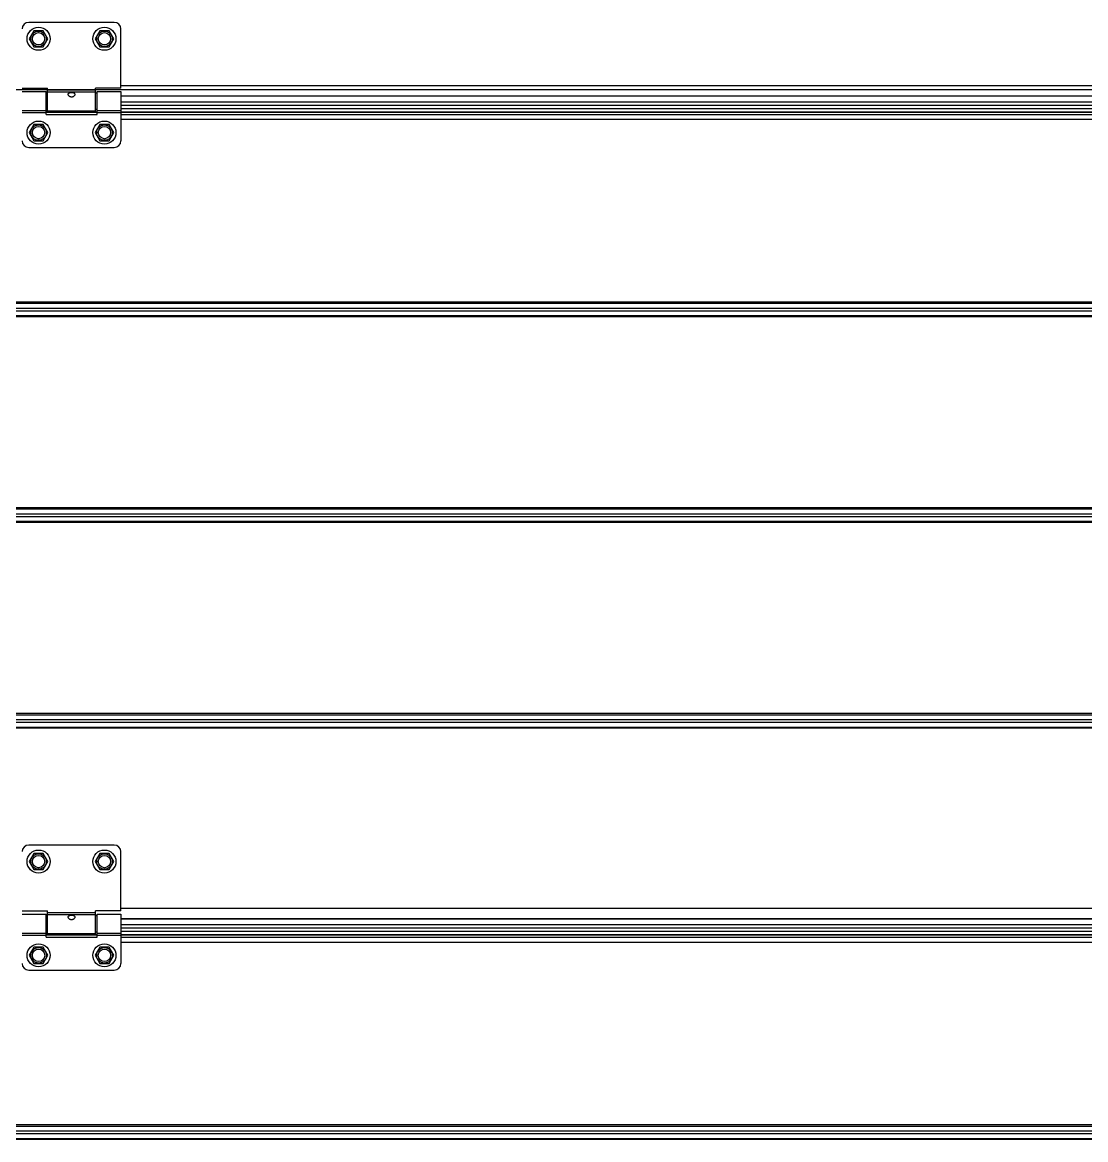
# Model space of a CAD drawing. Header units: millimetres. Extents: x 21899 to 38731, y -5425 to 3612.
# Drawn here: x 33285 to 33931, y -3771 to -3092 of the extents above; entities that cross this region are included whole.
import ezdxf

# ---------------------------------------------------------------- set-up
doc = ezdxf.new("R2010")
doc.units = ezdxf.units.MM

msp = doc.modelspace()

# ---------------------------------------------------------------- linework, layer by layer
at = {"color": 7, "linetype": 'Continuous'}
for p, q in [((33340.9, -3092.47), (33288.9, -3092.47)), ((33292.05, -3097.53), (33289.2, -3102.47)), ((33289.2, -3102.47), (33292.05, -3107.4)), ((33297.75, -3097.53), (33292.05, -3097.53)), ((33300.6, -3102.47), (33297.75, -3097.53)), ((33297.75, -3107.4), (33300.6, -3102.47)), ((33332.05, -3097.53), (33329.2, -3102.47)), ((33329.2, -3102.47), (33332.05, -3107.4)), ((33337.75, -3097.53), (33332.05, -3097.53)), ((33340.6, -3102.47), (33337.75, -3097.53)), ((33337.75, -3107.4), (33340.6, -3102.47)), ((33344.9, -3132.47), (33344.9, -3096.47)), ((33292.05, -3107.4), (33297.75, -3107.4)), ((33332.05, -3107.4), (33337.75, -3107.4)), ((33284.9, -3132.47), (33300.4, -3132.47)), ((33284.9, -3134.47), (33299.4, -3134.47)), ((33299.4, -3148.47), (33299.4, -3134.47)), ((33300.4, -3135.47), (33299.4, -3135.47)), ((33300.4, -3146.47), (33300.4, -3132.47)), ((33344.9, -3132.47), (33329.4, -3132.47)), ((33329.4, -3146.47), (33329.4, -3132.47)), ((33330.4, -3135.47), (33329.4, -3135.47)), ((33330.4, -3134.47), (33344.9, -3134.47)), ((33330.4, -3148.47), (33330.4, -3134.47)), ((33344.9, -3134.47), (33344.9, -3164.47)), ((34122.4, -3137.42), (33344.9, -3137.42)), ((34122.4, -3142.97), (33344.9, -3142.97)), ((33300.4, -3145.47), (33299.4, -3145.47)), ((33330.4, -3147.05), (33299.4, -3147.05)), ((33299.4, -3148.47), (33330.4, -3148.47)), ((33329.4, -3146.47), (33300.4, -3146.47)), ((33330.4, -3145.47), (33329.4, -3145.47)), ((34122.4, -3147.05), (33344.9, -3147.05)), ((33292.05, -3154.53), (33289.2, -3159.47)), ((33297.75, -3154.53), (33292.05, -3154.53)), ((33300.6, -3159.47), (33297.75, -3154.53)), ((33332.05, -3154.53), (33329.2, -3159.47)), ((33337.75, -3154.53), (33332.05, -3154.53)), ((33340.6, -3159.47), (33337.75, -3154.53)), ((33289.2, -3159.47), (33292.05, -3164.4)), ((33297.75, -3164.4), (33300.6, -3159.47)), ((33329.2, -3159.47), (33332.05, -3164.4)), ((33337.75, -3164.4), (33340.6, -3159.47)), ((33288.9, -3168.47), (33340.9, -3168.47)), ((33292.05, -3164.4), (33297.75, -3164.4)), ((33332.05, -3164.4), (33337.75, -3164.4)), ((33340.9, -3592.47), (33288.9, -3592.47)), ((33292.05, -3597.53), (33289.2, -3602.47)), ((33297.75, -3597.53), (33292.05, -3597.53)), ((33300.6, -3602.47), (33297.75, -3597.53)), ((33332.05, -3597.53), (33329.2, -3602.47)), ((33337.75, -3597.53), (33332.05, -3597.53)), ((33340.6, -3602.47), (33337.75, -3597.53)), ((33344.9, -3632.47), (33344.9, -3596.47)), ((33289.2, -3602.47), (33292.05, -3607.4)), ((33297.75, -3607.4), (33300.6, -3602.47)), ((33329.2, -3602.47), (33332.05, -3607.4)), ((33337.75, -3607.4), (33340.6, -3602.47)), ((33292.05, -3607.4), (33297.75, -3607.4)), ((33332.05, -3607.4), (33337.75, -3607.4)), ((33284.9, -3632.47), (33300.4, -3632.47)), ((33300.4, -3646.47), (33300.4, -3632.47)), ((33344.9, -3632.47), (33329.4, -3632.47)), ((33329.4, -3646.47), (33329.4, -3632.47)), ((33284.9, -3634.47), (33299.4, -3634.47)), ((33299.4, -3648.47), (33299.4, -3634.47)), ((33300.4, -3635.47), (33299.4, -3635.47)), ((33330.4, -3635.47), (33329.4, -3635.47)), ((33330.4, -3634.47), (33344.9, -3634.47)), ((33330.4, -3648.47), (33330.4, -3634.47)), ((33344.9, -3634.47), (33344.9, -3664.47)), ((34122.4, -3637.42), (33344.9, -3637.42)), ((33300.4, -3645.47), (33299.4, -3645.47)), ((33330.4, -3645.47), (33329.4, -3645.47)), ((34122.4, -3642.97), (33344.9, -3642.97)), ((33330.4, -3647.05), (33299.4, -3647.05)), ((33299.4, -3648.47), (33330.4, -3648.47)), ((33329.4, -3646.47), (33300.4, -3646.47)), ((34140.86, -3647.05), (33344.9, -3647.05)), ((33292.05, -3654.53), (33289.2, -3659.47)), ((33289.2, -3659.47), (33292.05, -3664.4)), ((33297.75, -3654.53), (33292.05, -3654.53)), ((33300.6, -3659.47), (33297.75, -3654.53)), ((33297.75, -3664.4), (33300.6, -3659.47)), ((33332.05, -3654.53), (33329.2, -3659.47)), ((33329.2, -3659.47), (33332.05, -3664.4)), ((33337.75, -3654.53), (33332.05, -3654.53)), ((33340.6, -3659.47), (33337.75, -3654.53)), ((33337.75, -3664.4), (33340.6, -3659.47)), ((33292.05, -3664.4), (33297.75, -3664.4)), ((33332.05, -3664.4), (33337.75, -3664.4)), ((33288.9, -3668.47), (33340.9, -3668.47))]:
    msp.add_line(p, q, dxfattribs=at)
at = {"color": 9, "linetype": 'Continuous'}
for p, q in [((34140.86, -3133.48), (31376.6, -3133.48)), ((33329.4, -3133.63), (33300.4, -3133.63)), ((33329.4, -3134.85), (33300.4, -3134.85)), ((34140.86, -3131.04), (33344.9, -3131.04)), ((34122.4, -3137.32), (33344.9, -3137.32)), ((34122.4, -3140.97), (33344.9, -3140.97)), ((33284.9, -3146.09), (33299.4, -3146.09)), ((33284.9, -3147.31), (33299.4, -3147.31)), ((33299.4, -3147.08), (33330.4, -3147.08)), ((33299.4, -3148.46), (33330.4, -3148.46)), ((33330.4, -3146.09), (33344.9, -3146.09)), ((33330.4, -3147.31), (33344.9, -3147.31)), ((33344.9, -3144.75), (34122.4, -3144.75)), ((33344.9, -3147.08), (34140.86, -3147.08)), ((33344.9, -3148.46), (34140.86, -3148.46)), ((33344.9, -3151.38), (34140.86, -3151.38)), ((34122.9, -3262.45), (31376.6, -3262.45)), ((31376.6, -3263.22), (34122.9, -3263.22)), ((31376.6, -3266.19), (34122.9, -3266.19)), ((31376.6, -3267.74), (34122.9, -3267.74)), ((31376.6, -3270.71), (34122.9, -3270.71)), ((34122.9, -3271.49), (31376.6, -3271.49)), ((34122.9, -3387.45), (32294.1, -3387.45)), ((32294.1, -3388.22), (34122.9, -3388.22)), ((32294.1, -3391.19), (34122.9, -3391.19)), ((32294.1, -3392.74), (34122.9, -3392.74)), ((32294.1, -3395.71), (34122.9, -3395.71)), ((34122.9, -3396.49), (32294.1, -3396.49)), ((34122.9, -3512.45), (33231.78, -3512.45)), ((33231.78, -3513.22), (34122.9, -3513.22)), ((33231.78, -3516.19), (34122.9, -3516.19)), ((33231.78, -3517.74), (34122.9, -3517.74)), ((33231.78, -3520.71), (34122.9, -3520.71)), ((34122.9, -3521.49), (33231.78, -3521.49)), ((34140.86, -3631.04), (33344.9, -3631.04)), ((33329.4, -3633.63), (33300.4, -3633.63)), ((33329.4, -3634.85), (33300.4, -3634.85)), ((34122.4, -3637.32), (33344.9, -3637.32)), ((33284.9, -3646.09), (33299.4, -3646.09)), ((33330.4, -3646.09), (33344.9, -3646.09)), ((34122.4, -3640.97), (33344.9, -3640.97)), ((33344.9, -3644.75), (34122.4, -3644.75)), ((33284.9, -3647.31), (33299.4, -3647.31)), ((33299.4, -3647.08), (33330.4, -3647.08)), ((33299.4, -3648.46), (33330.4, -3648.46)), ((33330.4, -3647.31), (33344.9, -3647.31)), ((33344.9, -3647.08), (34140.86, -3647.08)), ((33344.9, -3648.46), (34122.4, -3648.46)), ((33344.9, -3651.38), (34140.86, -3651.38)), ((34122.9, -3762.45), (33231.78, -3762.45)), ((33231.78, -3763.22), (34122.9, -3763.22)), ((33231.78, -3766.19), (34122.9, -3766.19)), ((33231.78, -3767.74), (34122.9, -3767.74)), ((33231.78, -3770.71), (34122.9, -3770.71)), ((34122.9, -3771.49), (33231.78, -3771.49))]:
    msp.add_line(p, q, dxfattribs=at)
at = {"color": 7, "linetype": 'Continuous'}
for centre, radius in [((33294.9, -3102.47), 7), ((33334.9, -3102.47), 7), ((33294.9, -3102.47), 3.75), ((33334.9, -3102.47), 3.75), ((33294.9, -3159.47), 7), ((33294.9, -3159.47), 3.75), ((33334.9, -3159.47), 7), ((33334.9, -3159.47), 3.75), ((33294.9, -3602.47), 7), ((33294.9, -3602.47), 3.75), ((33334.9, -3602.47), 7), ((33334.9, -3602.47), 3.75), ((33294.9, -3659.47), 7), ((33334.9, -3659.47), 7), ((33294.9, -3659.47), 3.75), ((33334.9, -3659.47), 3.75)]:
    msp.add_circle(centre, radius, dxfattribs=at)
at = {"color": 9, "linetype": 'Continuous'}
for centre in [(33294.9, -3102.47), (33334.9, -3102.47), (33294.9, -3159.47), (33334.9, -3159.47), (33294.9, -3602.47), (33334.9, -3602.47), (33294.9, -3659.47), (33334.9, -3659.47)]:
    msp.add_circle(centre, 4.7, dxfattribs=at)
at = {"color": 7, "linetype": 'Continuous'}
for centre, start, end in [((33288.9, -3096.47), 90, 180), ((33340.9, -3096.47), 0, 90), ((33288.9, -3164.47), 180, 270), ((33340.9, -3164.47), 270, 0), ((33288.9, -3596.47), 90, 180), ((33340.9, -3596.47), 0, 90), ((33288.9, -3664.47), 180, 270), ((33340.9, -3664.47), 270, 0)]:
    msp.add_arc(centre, 4, start, end, dxfattribs=at)
for points, start_tangent, end_tangent in [([(33312.9, -3136.22), (33312.96, -3135.89), (33313.15, -3135.59), (33313.45, -3135.37), (33313.8, -3135.21), (33314.17, -3135.12), (33314.55, -3135.07), (33314.96, -3135.05), (33315.37, -3135.08), (33315.76, -3135.15), (33316.11, -3135.25), (33316.42, -3135.4), (33316.66, -3135.61), (33316.83, -3135.88), (33316.9, -3136.22)], (0, 1), (0, -1)), ([(33312.99, -3136.67), (33312.96, -3136.58), (33312.9, -3136.22)], (-0.374906, 0.927063), (0, 1)), ([(33316.8, -3136.68), (33316.67, -3136.94), (33316.4, -3137.27), (33316.05, -3137.54), (33315.69, -3137.73), (33315.29, -3137.84), (33314.86, -3137.88), (33314.44, -3137.83), (33314.03, -3137.7), (33313.68, -3137.49), (33313.37, -3137.23), (33313.12, -3136.93), (33312.99, -3136.67)], (-0.381296, -0.924453), (-0.374906, 0.927063)), ([(33316.9, -3136.22), (33316.84, -3136.57), (33316.8, -3136.68)], (0, -1), (-0.381296, -0.924453)), ([(33312.9, -3636.22), (33312.96, -3635.89), (33313.15, -3635.59), (33313.45, -3635.37), (33313.8, -3635.21), (33314.17, -3635.12), (33314.55, -3635.07), (33314.96, -3635.05), (33315.37, -3635.08), (33315.76, -3635.15), (33316.11, -3635.25), (33316.42, -3635.4), (33316.66, -3635.61), (33316.83, -3635.88), (33316.9, -3636.22)], (0, 1), (0, -1)), ([(33312.99, -3636.67), (33312.96, -3636.58), (33312.9, -3636.22)], (-0.374906, 0.927063), (0, 1)), ([(33316.8, -3636.68), (33316.67, -3636.94), (33316.4, -3637.27), (33316.05, -3637.54), (33315.69, -3637.73), (33315.29, -3637.84), (33314.86, -3637.88), (33314.44, -3637.83), (33314.03, -3637.7), (33313.68, -3637.49), (33313.37, -3637.23), (33313.12, -3636.93), (33312.99, -3636.67)], (-0.381296, -0.924453), (-0.374906, 0.927063)), ([(33316.9, -3636.22), (33316.84, -3636.57), (33316.8, -3636.68)], (0, -1), (-0.381296, -0.924453))]:
    msp.add_spline(points, degree=3, dxfattribs=dict(at, start_tangent=start_tangent, end_tangent=end_tangent))

doc.saveas('drawing.dxf')
